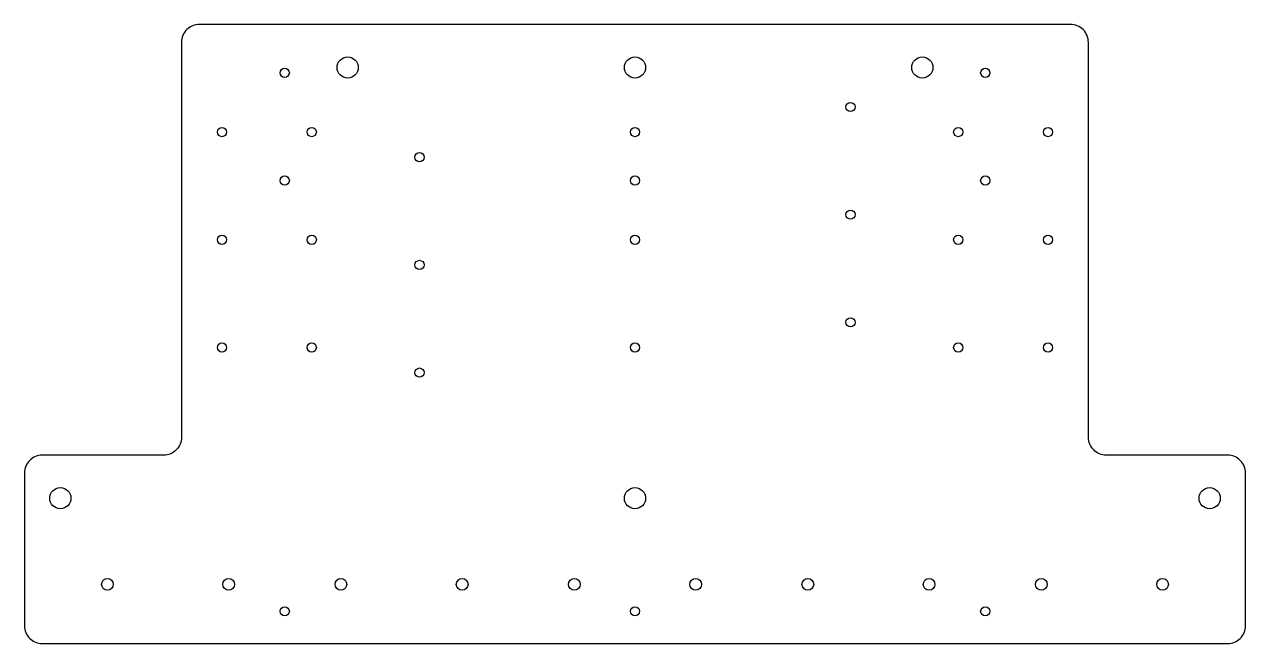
# Model space of a CAD drawing. Extents: x -8.5 to 8.5, y -8.6 to 0.
import ezdxf

# ---------------------------------------------------------------- set-up
doc = ezdxf.new("R2010")
doc.units = 0
doc.layers.get('0').update_dxf_attribs({"linetype": 'CONTINUOUS'})

msp = doc.modelspace()

# ---------------------------------------------------------------- linework, layer by layer
msp.add_lwpolyline([(-6.063, 0, 0.414214), (-6.313, -0.25), (-6.313, -5.75, -0.414214), (-6.562, -6), (-8.25, -6, 0.414214), (-8.5, -6.25), (-8.5, -8.375, 0.414214), (-8.25, -8.625), (8.25, -8.625, 0.414214), (8.5, -8.375), (8.5, -6.25, 0.414214), (8.25, -6), (6.562, -6, -0.414214), (6.312, -5.75), (6.312, -0.25, 0.414214), (6.062, 0)], format="xyb", close=True)
for centre, radius in [((-4, -0.6), 0.147), ((0, -0.6), 0.147), ((4, -0.6), 0.147), ((-4.876, -0.675), 0.064), ((4.876, -0.675), 0.064), ((3, -1.15), 0.064), ((-5.75, -1.5), 0.064), ((-4.5, -1.5), 0.064), ((0, -1.5), 0.064), ((4.5, -1.5), 0.064), ((5.75, -1.5), 0.064), ((-3, -1.85), 0.064), ((-4.876, -2.175), 0.064), ((0, -2.175), 0.064), ((4.876, -2.175), 0.064), ((3, -2.65), 0.064), ((-5.75, -3), 0.064), ((-4.5, -3), 0.064), ((0, -3), 0.064), ((4.5, -3), 0.064), ((5.75, -3), 0.064), ((-3, -3.35), 0.064), ((3, -4.15), 0.064), ((-5.75, -4.5), 0.064), ((-4.5, -4.5), 0.064), ((0, -4.5), 0.064), ((4.5, -4.5), 0.064), ((5.75, -4.5), 0.064), ((-3, -4.85), 0.064), ((-8, -6.6), 0.147), ((0, -6.6), 0.147), ((8, -6.6), 0.147), ((-7.344, -7.8), 0.0815), ((-5.656, -7.8), 0.0815), ((-4.094, -7.8), 0.0815), ((-2.406, -7.8), 0.0815), ((-0.844, -7.8), 0.0815), ((0.844, -7.8), 0.0815), ((2.406, -7.8), 0.0815), ((4.094, -7.8), 0.0815), ((5.656, -7.8), 0.0815), ((7.344, -7.8), 0.0815), ((-4.876, -8.175), 0.064), ((0, -8.175), 0.064), ((4.876, -8.175), 0.064)]:
    msp.add_circle(centre, radius)

doc.saveas('drawing.dxf')
